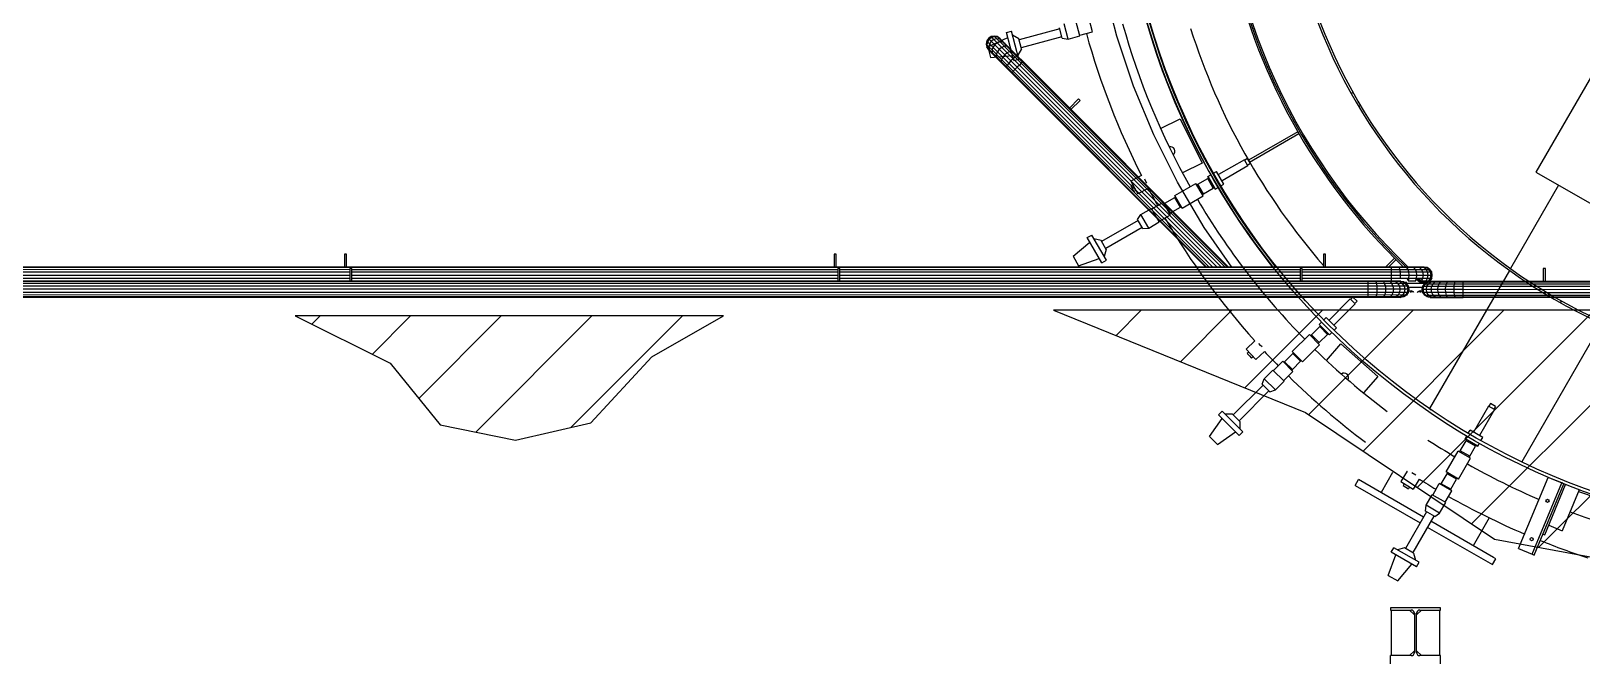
# Model space of a CAD drawing. Header units: metres. Extents: x 0 to 63075, y 0 to 44550.
# Drawn here: x 53271 to 53980, y 39992 to 40278 of the extents above; entities that cross this region are included whole.
import ezdxf

# ---------------------------------------------------------------- set-up
doc = ezdxf.new("R2010")
doc.units = ezdxf.units.M
doc.header["$LTSCALE"] = 75
for name, color, linetype in [('GSB', 7, 'Continuous'), ('ML6', 1, 'Continuous'), ('SL1', 8, 'Continuous')]:
    doc.layers.add(name, color=color, linetype=linetype)
pattern_1 = [(44.99813, (326091.56, -18363.04), (-137.8813, 137.89033), [])]

# ---------------------------------------------------------------- blocks, each defined once
blk = doc.blocks.new('A$C6bae614f')
at = {"layer": 'SL1'}
h = blk.add_hatch(dxfattribs=at)
h.set_pattern_fill('_USER', color=256, scale=195, angle=44.9981, style=0, pattern_type=0)
h.set_pattern_definition(pattern_1)
h.paths.add_polyline_path([(371014.1, 42168.9), (369710.8, 42168.9), (370000.1, 42024.6), (370152.6, 41837.5), (370382, 41790.5), (370610.4, 41843.7), (370796.7, 42044)])
h = blk.add_hatch(dxfattribs=at)
h.set_pattern_fill('_USER', color=256, scale=195, angle=44.9981, style=0, pattern_type=0)
h.set_pattern_definition(pattern_1)
h.paths.add_polyline_path([(376406.8, 42185.9), (372018.9, 42186), (372785.1, 41875.4), (373361, 41489.1), (374114.6, 41350), (374938.5, 41379.9), (375662.7, 41677.5), (376074.4, 42029.7)])
for p, q in [((375235.9, 45636.2), (373486.8, 42606.9)), ((372211.5, 43020.4), (372171.8, 43176)), ((372038.1, 43042.3), (371914.2, 43009.4)), ((372045.5, 43014.5), (372037.1, 43046)), ((372063.5, 43011.5), (372051.2, 43057.6)), ((372099.3, 43021.1), (372087, 43067.2)), ((372137.6, 43033.3), (372126.2, 43075.8)), ((371815.4, 43005.7), (371813.5, 42996.4)), ((371813.5, 42996.4), (371815.4, 42987)), ((371815.6, 42994.3), (371813.5, 42996.4)), ((371820.6, 43013.6), (371815.4, 43005.7)), ((371817.5, 43003.5), (371815.4, 43005.7)), ((371817.5, 43003.5), (371815.6, 42994.3)), ((371815.6, 42994.3), (371817.3, 42985.1)), ((371821.7, 42988.2), (371815.6, 42994.3)), ((371822.8, 43011.4), (371817.5, 43003.5)), ((371823.9, 42997.1), (371817.5, 43003.5)), ((371818.8, 42988), (371879.5, 43016.3)), ((371828.6, 43018.9), (371820.6, 43013.6)), ((371822.8, 43011.4), (371820.6, 43013.6)), ((371823.9, 42997.1), (371821.7, 42988.2)), ((371830.7, 43016.7), (371822.8, 43011.4)), ((371870.4, 42963.8), (371822.8, 43011.4)), ((371829.4, 43004.9), (371823.9, 42997.1)), ((371834.3, 42986.8), (371823.9, 42997.1)), ((371837.9, 43020.8), (371828.6, 43018.9)), ((371830.7, 43016.7), (371828.6, 43018.9)), ((371837.1, 43010.3), (371829.4, 43004.9)), ((371840, 43018.7), (371830.7, 43016.7)), ((371830.7, 43016.7), (371837.1, 43010.3)), ((371839.8, 42994.4), (371834.3, 42986.8)), ((371846.1, 43012.6), (371837.1, 43010.3)), ((371837.1, 43010.3), (371847.5, 43000)), ((371847.2, 43018.9), (371837.9, 43020.8)), ((371840, 43018.7), (371837.9, 43020.8)), ((371847.5, 43000), (371839.8, 42994.4)), ((371849.2, 43017), (371840, 43018.7)), ((371846.1, 43012.6), (371840, 43018.7)), ((371854.9, 43011.3), (371846.1, 43012.6)), ((371856, 43002.7), (371846.1, 43012.6)), ((371855.1, 43013.6), (371847.2, 43018.9)), ((371849.2, 43017), (371847.2, 43018.9)), ((371856, 43002.7), (371847.5, 43000)), ((371847.5, 43000), (371861.2, 42986.3)), ((371856.9, 43011.9), (371849.2, 43017)), ((371864.1, 43002), (371849.2, 43017)), ((371862.2, 43006.6), (371854.9, 43011.3)), ((371856.9, 43011.9), (371855.1, 43013.6)), ((371884.8, 42973.8), (371856, 43002.7)), ((371864.1, 43002), (371856, 43002.7)), ((371862.2, 43006.6), (371856.9, 43011.9)), ((371910.1, 42958.6), (371862.2, 43006.6)), ((371907.3, 42958.8), (371864.1, 43002)), ((371870.6, 42998.2), (371864.1, 43002)), ((371875.3, 43031.8), (371890.6, 43035.9)), ((371898.3, 42945.9), (371875.3, 43031.8)), ((371913.6, 42950), (371890.6, 43035.9)), ((371913.5, 43012.1), (371893.9, 43023.4)), ((371921.5, 42982.1), (371913.5, 43012.1)), ((372044.5, 43018.2), (371920.8, 42984.8)), ((372045.5, 43014.5), (372063.5, 43011.5)), ((372063.5, 43011.5), (372099.3, 43021.1)), ((372098.9, 43022.9), (372137.6, 43033.3)), ((372262.2, 42868), (372211.5, 43020.4)), ((371815.4, 42987), (371820.6, 42979.1)), ((371817.3, 42985.1), (371815.4, 42987)), ((371817.3, 42985.1), (371822.4, 42977.3)), ((371832.2, 42970.2), (371817.3, 42985.1)), ((371818.8, 42988), (371827.5, 42955.6)), ((371822.4, 42977.3), (371820.6, 42979.1)), ((371821.7, 42988.2), (371823, 42979.4)), ((371831.6, 42978.3), (371821.7, 42988.2)), ((371827.6, 42972.1), (371822.4, 42977.3)), ((371823, 42979.4), (371827.6, 42972.1)), ((371827.5, 42955.6), (371894.2, 42961.4)), ((371836.1, 42963.7), (371827.6, 42972.1)), ((371834.3, 42986.8), (371831.6, 42978.3)), ((371860.4, 42949.4), (371831.6, 42978.3)), ((371831.6, 42978.3), (371832.2, 42970.2)), ((371859.1, 42943.3), (371832.2, 42970.2)), ((371832.2, 42970.2), (371836.1, 42963.7)), ((371864.4, 42956.7), (371834.3, 42986.8)), ((371847.3, 42952.5), (371836.1, 42963.7)), ((371844.7, 42965.2), (371844.5, 42957.9)), ((371844.5, 42957.9), (371847.3, 42952.5)), ((371848, 42973.1), (371844.7, 42965.2)), ((371860.7, 42939.1), (371847.3, 42952.5)), ((371853.8, 42980.5), (371848, 42973.1)), ((371861.2, 42986.3), (371853.8, 42980.5)), ((371860.4, 42949.4), (371859.1, 42943.3)), ((371864.4, 42956.7), (371860.4, 42949.4)), ((371878, 42931.9), (371860.4, 42949.4)), ((371869.1, 42989.6), (371861.2, 42986.3)), ((371861.2, 42986.3), (371895.9, 42951.5)), ((371870.4, 42963.8), (371864.4, 42956.7)), ((371882.7, 42938.3), (371864.4, 42956.7)), ((371876.3, 42989.8), (371869.1, 42989.6)), ((371877.6, 42969.9), (371870.4, 42963.8)), ((371889, 42945.2), (371870.4, 42963.8)), ((371881.8, 42987), (371876.3, 42989.8)), ((371884.8, 42973.8), (371877.6, 42969.9)), ((371891, 42975.1), (371884.8, 42973.8)), ((371902.4, 42956.3), (371884.8, 42973.8)), ((371895.9, 42951.5), (371889, 42945.2)), ((371895.2, 42973.6), (371891, 42975.1)), ((371902.4, 42956.3), (371895.9, 42951.5)), ((371895.9, 42951.5), (371915.2, 42932.3)), ((371898.3, 42945.9), (371913.6, 42950)), ((371907.3, 42958.8), (371902.4, 42956.3)), ((371902.4, 42956.3), (371920.8, 42937.9)), ((371910.1, 42958.6), (371907.3, 42958.8)), ((371907.3, 42958.8), (371924.5, 42941.6)), ((371925.9, 42942.9), (371910.1, 42958.6)), ((371921.5, 42982.1), (371910.2, 42962.5)), ((371859.1, 42943.3), (371860.7, 42939.1)), ((371875.5, 42926.9), (371859.1, 42943.3)), ((371875.6, 42924.1), (371860.7, 42939.1)), ((371878, 42931.9), (371875.5, 42926.9)), ((371875.5, 42926.9), (371875.6, 42924.1)), ((371875.5, 42926.9), (371892.7, 42909.7)), ((371875.6, 42924.1), (371891.3, 42908.4)), ((371882.7, 42938.3), (371878, 42931.9)), ((371878, 42931.9), (371896.4, 42913.5)), ((371889, 42945.2), (371882.7, 42938.3)), ((371882.7, 42938.3), (371902, 42919.1)), ((371889, 42945.2), (371908.6, 42925.7)), ((371892.7, 42909.7), (371891.3, 42908.4)), ((372482, 42317.7), (371891.3, 42908.4)), ((371896.4, 42913.5), (371892.7, 42909.7)), ((372484.6, 42317.7), (371892.7, 42909.7)), ((371908.6, 42925.7), (371896.4, 42913.5)), ((372492.1, 42317.7), (371896.4, 42913.5)), ((372503.3, 42317.7), (371902, 42919.1)), ((371915.2, 42932.3), (371908.6, 42925.7)), ((372516.5, 42317.7), (371908.6, 42925.7)), ((371920.8, 42937.9), (371915.2, 42932.3)), ((372529.7, 42317.7), (371915.2, 42932.3)), ((371924.5, 42941.6), (371920.8, 42937.9)), ((372540.9, 42317.7), (371920.8, 42937.9)), ((371925.9, 42942.9), (371924.5, 42941.6)), ((372548.4, 42317.7), (371924.5, 42941.6)), ((371925.9, 42942.9), (372551, 42317.7)), ((372323.7, 42719.6), (372262.2, 42868)), ((372094.9, 42829.1), (372067.3, 42801.5)), ((372071.8, 42797), (372099.4, 42824.6)), ((372099.4, 42824.6), (372094.9, 42829.1)), ((372930.3, 42848.8), (372924.8, 42845.7)), ((372947.3, 42806.7), (372952.8, 42809.9)), ((372344.7, 42739), (372404.4, 42768.4)), ((372404.4, 42768.4), (372470.7, 42633.9)), ((372395.6, 42576), (372323.7, 42719.6)), ((372762.3, 42729.5), (372612, 42642.8)), ((372615.2, 42637.3), (372765.4, 42724)), ((372470.7, 42633.9), (372411, 42604.5)), ((372599.9, 42644.4), (372520.8, 42598.8)), ((372610.5, 42626), (372531.5, 42580.3)), ((372610.5, 42626), (372599.9, 42644.4)), ((372609.5, 42647.8), (372600.8, 42642.8)), ((372618.2, 42632.7), (372609.5, 42647.8)), ((372618.2, 42632.7), (372609.6, 42627.6)), ((372260.1, 42568.1), (372254, 42564.8)), ((372286.5, 42596.1), (372254.3, 42579)), ((372254.3, 42579), (372275, 42540.2)), ((372300, 42578.4), (372296.3, 42585.3)), ((372303.1, 42572.5), (372300, 42578.4)), ((372387.9, 42535.2), (372451.7, 42572)), ((372477.5, 42437.9), (372395.6, 42576)), ((372473.7, 42533.9), (372451.7, 42572)), ((372454.5, 42567.2), (372458, 42569.5)), ((372458, 42569.5), (372488.3, 42587)), ((372474.7, 42540.6), (372458, 42569.5)), ((372491.5, 42588.6), (372488.3, 42587)), ((372505, 42558.1), (372488.3, 42587)), ((372488.6, 42593.6), (372497.4, 42598.6)), ((372488.6, 42593.6), (372497.4, 42598.6)), ((372488.6, 42593.6), (372510.8, 42555)), ((372491.5, 42588.6), (372488.6, 42593.6)), ((372505.6, 42603.4), (372515, 42608.8)), ((372505.6, 42603.4), (372515, 42608.8)), ((372537.3, 42570.3), (372515, 42608.8)), ((372527.8, 42564.8), (372537.3, 42570.3)), ((372527.8, 42564.8), (372537.3, 42570.3)), ((373486.8, 42606.9), (373905.1, 42365.4)), ((372254, 42564.8), (372263.1, 42547.8)), ((372269.2, 42551.1), (372263.1, 42547.8)), ((372306.8, 42557.1), (372275, 42540.2)), ((372357.7, 42511.6), (372388, 42529.1)), ((372409.9, 42497.1), (372387.9, 42535.2)), ((372390.7, 42530.4), (372388, 42529.1)), ((372404.7, 42500.2), (372388, 42529.1)), ((372409.9, 42497.1), (372473.7, 42533.9)), ((372471, 42538.7), (372474.7, 42540.6)), ((372474.7, 42540.6), (372505, 42558.1)), ((372508, 42560), (372505, 42558.1)), ((372508, 42560), (372510.8, 42555)), ((372510.8, 42555), (372519.6, 42560.1)), ((372510.8, 42555), (372519.6, 42560.1)), ((373555.7, 42567.1), (373409.1, 42313.2)), ((372274, 42462.8), (372284.6, 42477.7)), ((372284.6, 42477.7), (372316.7, 42496.2)), ((372308.5, 42436.3), (372284.6, 42477.7)), ((372340.6, 42454.9), (372316.7, 42496.2)), ((372317.7, 42494.6), (372352.4, 42514.7)), ((372339.7, 42456.5), (372374.4, 42476.6)), ((372374.4, 42476.6), (372352.4, 42514.7)), ((372355.2, 42509.9), (372357.7, 42511.6)), ((372374.4, 42482.7), (372357.7, 42511.6)), ((372371.7, 42481.3), (372374.4, 42482.7)), ((372374.4, 42482.7), (372404.7, 42500.2)), ((372407.2, 42501.8), (372404.7, 42500.2)), ((372275.9, 42459.5), (372164.8, 42395.6)), ((372288.4, 42437.9), (372177.5, 42373.6)), ((372290.3, 42434.6), (372274, 42462.8)), ((372290.3, 42434.6), (372308.5, 42436.3)), ((372308.5, 42436.3), (372340.6, 42454.9)), ((372560.9, 42317.7), (372477.5, 42437.9)), ((372078.1, 42350.3), (372129.4, 42393.3)), ((372121.4, 42407.2), (372135.1, 42415.1)), ((372165.9, 42330.2), (372121.4, 42407.2)), ((372179.6, 42338.2), (372135.1, 42415.1)), ((372163.4, 42398.1), (372141.6, 42403.9)), ((372178.9, 42371.2), (372163.4, 42398.1)), ((369861.5, 42356.9), (369861.5, 42317.8)), ((369867.8, 42356.9), (369861.5, 42356.9)), ((369867.8, 42317.8), (369867.8, 42356.9)), ((371351, 42356.8), (371351, 42317.7)), ((371357.3, 42356.8), (371351, 42356.8)), ((371357.3, 42317.7), (371357.3, 42356.8)), ((372078.1, 42350.3), (372094.9, 42321.2)), ((372094.9, 42321.2), (372157.8, 42344.1)), ((372165.9, 42330.2), (372179.6, 42338.2)), ((372178.9, 42371.2), (372173.1, 42349.4)), ((372840.5, 42356.8), (372840.5, 42317.7)), ((372846.8, 42356.8), (372840.5, 42356.8)), ((372846.8, 42317.7), (372846.8, 42356.8)), ((373056.4, 42344.8), (373029.2, 42317.7)), ((373038.2, 42317.7), (373060.9, 42340.4)), ((373156.2, 42315.8), (366579.5, 42316)), ((373146.8, 42317.7), (366588.8, 42317.9)), ((368399.7, 42310.7), (369877.7, 42310.6)), ((368399.7, 42302.8), (369877.7, 42302.7)), ((368399.7, 42293.4), (369877.7, 42293.4)), ((369877.7, 42313.4), (369877.7, 42274.3)), ((369884.1, 42313.4), (369877.7, 42313.4)), ((369884.1, 42274.3), (369884.1, 42313.4)), ((369884.1, 42310.6), (371362.1, 42310.6)), ((369884.1, 42302.7), (371362.1, 42302.7)), ((369884.1, 42293.4), (371362.1, 42293.3)), ((371362.1, 42313.3), (371362.1, 42274.2)), ((371368.4, 42313.3), (371362.1, 42313.3)), ((371368.4, 42274.2), (371368.4, 42313.3)), ((371368.4, 42310.6), (372769, 42310.5)), ((371368.4, 42302.7), (372769, 42302.6)), ((371368.4, 42293.3), (372769, 42293.3)), ((372769, 42313.3), (372769, 42274.2)), ((372775.3, 42313.3), (372769, 42313.3)), ((372775.3, 42274.2), (372775.3, 42313.3)), ((372775.3, 42310.5), (373164.1, 42310.5)), ((372775.3, 42302.6), (373169.4, 42302.6)), ((372775.3, 42293.3), (373171.2, 42293.3)), ((373046.8, 42315.8), (373046.8, 42317.7)), ((373046.8, 42310.5), (373046.8, 42315.8)), ((373046.8, 42302.6), (373046.8, 42310.5)), ((373046.8, 42293.3), (373046.8, 42302.6)), ((373046.8, 42283.9), (373046.8, 42293.3)), ((373071.2, 42315.8), (373069.1, 42317.7)), ((373072.9, 42310.5), (373071.2, 42315.8)), ((373074.1, 42302.6), (373072.9, 42310.5)), ((373074.5, 42293.3), (373074.1, 42302.6)), ((373074.1, 42283.9), (373074.5, 42293.3)), ((373094.3, 42315.8), (373090.2, 42317.7)), ((373097.7, 42310.5), (373094.3, 42315.8)), ((373100, 42302.6), (373097.7, 42310.5)), ((373100.8, 42293.3), (373100, 42302.6)), ((373100, 42283.9), (373100.8, 42293.3)), ((373115, 42315.8), (373109.2, 42317.7)), ((373119.9, 42310.5), (373115, 42315.8)), ((373123.2, 42302.6), (373119.9, 42310.5)), ((373124.4, 42293.3), (373123.2, 42302.6)), ((373123.2, 42283.9), (373124.4, 42293.3)), ((373132.3, 42315.8), (373125, 42317.7)), ((373138.5, 42310.5), (373132.3, 42315.8)), ((373145.3, 42315.8), (373136.9, 42317.7)), ((373142.6, 42302.6), (373138.5, 42310.5)), ((373144.1, 42293.3), (373142.6, 42302.6)), ((373142.6, 42283.9), (373144.1, 42293.3)), ((373153.4, 42315.8), (373144.3, 42317.7)), ((373152.5, 42310.5), (373145.3, 42315.8)), ((373156.2, 42315.8), (373146.8, 42317.7)), ((373157.2, 42302.6), (373152.5, 42310.5)), ((373161.1, 42310.5), (373153.4, 42315.8)), ((373164.1, 42310.5), (373156.2, 42315.8)), ((373158.9, 42293.3), (373157.2, 42302.6)), ((373157.2, 42283.9), (373158.9, 42293.3)), ((373166.3, 42302.6), (373161.1, 42310.5)), ((373405.9, 42307.6), (373162.9, 41886.8)), ((373169.4, 42302.6), (373164.1, 42310.5)), ((373168.1, 42293.3), (373166.3, 42302.6)), ((373166.3, 42283.9), (373168.1, 42293.3)), ((373171.2, 42293.3), (373169.4, 42302.6)), ((373169.4, 42283.9), (373171.2, 42293.3)), ((373515.3, 42313.3), (373509, 42313.3)), ((373509, 42313.3), (373509, 42274.2)), ((373515.3, 42274.2), (373515.3, 42313.3)), ((373075.3, 42274.2), (366628.1, 42274.4)), ((373084.7, 42272.3), (366628.1, 42272.5)), ((373092.6, 42267), (366628.1, 42267.2)), ((373097.9, 42259.1), (366628.1, 42259.3)), ((373099.7, 42249.8), (366628.1, 42250)), ((373097.9, 42240.4), (366628.1, 42240.7)), ((368399.7, 42284.1), (369877.7, 42284)), ((368399.7, 42276.2), (369877.7, 42276.1)), ((369884.1, 42284), (371362.1, 42284)), ((369884.1, 42276.1), (371362.1, 42276.1)), ((371368.4, 42284), (372769, 42284)), ((371368.4, 42276.1), (372769, 42276)), ((372775.3, 42284), (373169.4, 42283.9)), ((372775.3, 42276), (373046.8, 42276)), ((372975.3, 42274.2), (372975.3, 42272.3)), ((372975.3, 42272.3), (372975.3, 42267)), ((372975.3, 42267), (372975.3, 42259.1)), ((372975.3, 42259.1), (372975.3, 42249.8)), ((372975.3, 42249.8), (372975.3, 42240.4)), ((372975.3, 42240.4), (372975.3, 42232.5)), ((372997.6, 42274.2), (372999.7, 42272.3)), ((372999.7, 42272.3), (373001.4, 42267)), ((373001.4, 42267), (373002.6, 42259.1)), ((373002.6, 42240.4), (373001.4, 42232.5)), ((373002.6, 42259.1), (373003, 42249.8)), ((373003, 42249.8), (373002.6, 42240.4)), ((373018.7, 42274.2), (373022.8, 42272.3)), ((373022.8, 42272.3), (373026.2, 42267)), ((373026.2, 42267), (373028.5, 42259.1)), ((373028.5, 42240.4), (373026.2, 42232.5)), ((373028.5, 42259.1), (373029.3, 42249.8)), ((373029.3, 42249.8), (373028.5, 42240.4)), ((373037.7, 42274.2), (373043.5, 42272.3)), ((373043.5, 42272.3), (373048.4, 42267)), ((373046.8, 42276), (373046.8, 42283.9)), ((373046.8, 42274.2), (373046.8, 42276)), ((373048.4, 42267), (373051.7, 42259.1)), ((373051.7, 42240.4), (373048.4, 42232.5)), ((373051.7, 42259.1), (373052.9, 42249.8)), ((373052.9, 42249.8), (373051.7, 42240.4)), ((373053.5, 42274.2), (373060.8, 42272.3)), ((373060.8, 42272.3), (373067, 42267)), ((373065.4, 42274.2), (373073.8, 42272.3)), ((373067, 42267), (373071.1, 42259.1)), ((373071.1, 42240.4), (373067, 42232.5)), ((373071.1, 42259.1), (373072.6, 42249.8)), ((373072.6, 42249.8), (373071.1, 42240.4)), ((373072.8, 42274.2), (373081.9, 42272.3)), ((373073.8, 42272.3), (373081, 42267)), ((373075.3, 42274.2), (373084.7, 42272.3)), ((373081, 42267), (373085.7, 42259.1)), ((373085.7, 42240.4), (373081, 42232.5)), ((373081.9, 42272.3), (373089.6, 42267)), ((373084.7, 42272.3), (373092.6, 42267)), ((373085.7, 42259.1), (373087.4, 42249.8)), ((373087.4, 42249.8), (373085.7, 42240.4)), ((373094.3, 42270.7), (373087, 42270.7)), ((373089.6, 42267), (373094.8, 42259.1)), ((373094.8, 42240.4), (373089.6, 42232.5)), ((373089.8, 42268.9), (373090.2, 42268.9)), ((373090.2, 42268.9), (373094.3, 42270.7)), ((373090.7, 42268.3), (373149.9, 42268.3)), ((373092.6, 42267), (373097.9, 42259.1)), ((373097.9, 42240.4), (373092.6, 42232.5)), ((373094.8, 42259.1), (373096.6, 42249.8)), ((373096.6, 42249.8), (373094.8, 42240.4)), ((373098, 42277), (373095.1, 42283.9)), ((373100, 42283.9), (373097.7, 42276)), ((373097.7, 42276), (373121.4, 42276)), ((373097.9, 42259.1), (373099.7, 42249.8)), ((373099.7, 42249.8), (373097.9, 42240.4)), ((373142.1, 42255.8), (373098.5, 42255.8)), ((373098.7, 42244.8), (373106.7, 42244.8)), ((373106.7, 42239.8), (373101.7, 42244.8)), ((373103.2, 42243.3), (373112, 42243.3)), ((373119.9, 42276), (373123.2, 42283.9)), ((373120.5, 42277.4), (373121.4, 42276)), ((373127.5, 42276), (373122.9, 42283.1)), ((373124.3, 42283.9), (373129.6, 42276)), ((373129.6, 42276), (373127.5, 42276)), ((373128.1, 42283.9), (373131.9, 42278.3)), ((373128.7, 42243.3), (373137.4, 42243.3)), ((373137.5, 42270.7), (373129.6, 42276)), ((373131.9, 42278.3), (373138.7, 42273.7)), ((373133.9, 42244.8), (373141.9, 42244.8)), ((373138.9, 42244.8), (373133.9, 42239.8)), ((373146.8, 42268.9), (373137.5, 42270.7)), ((373142.6, 42283.9), (373138.5, 42276)), ((373138.5, 42276), (373164.1, 42276)), ((373138.7, 42273.7), (373146.8, 42272.1)), ((373140.9, 42249.8), (373142.8, 42259.1)), ((373144, 42249.8), (373140.9, 42249.8)), ((373142.8, 42240.4), (373140.9, 42249.8)), ((373142.8, 42259.1), (373148.1, 42267)), ((373145.9, 42259.1), (373142.8, 42259.1)), ((373145.9, 42240.4), (373142.8, 42240.4)), ((373148.1, 42232.5), (373142.8, 42240.4)), ((373144, 42249.8), (373145.9, 42259.1)), ((373145.9, 42240.4), (373144, 42249.8)), ((373144, 42249.8), (373168.1, 42249.8)), ((373145.9, 42259.1), (373151, 42267)), ((373145.9, 42259.1), (373169.5, 42259.1)), ((373169.5, 42240.4), (373145.9, 42240.4)), ((373151, 42232.5), (373145.9, 42240.4)), ((373146.8, 42272.1), (373154.9, 42273.7)), ((373152.5, 42270), (373146.8, 42268.9)), ((373148.1, 42267), (373156, 42272.3)), ((373151, 42267), (373148.1, 42267)), ((373151, 42267), (373158.7, 42272.3)), ((373151, 42267), (373159.7, 42267)), ((373152.5, 42276), (373157.2, 42283.9)), ((373153.2, 42249.8), (373154.9, 42259.1)), ((373154.9, 42240.4), (373153.2, 42249.8)), ((373161.1, 42276), (373153.4, 42270.7)), ((373153.4, 42270.7), (373153.6, 42270.7)), ((373154.9, 42273.7), (373158.3, 42276)), ((373154.9, 42259.1), (373159.7, 42267)), ((373159.7, 42232.5), (373154.9, 42240.4)), ((373156, 42272.3), (373165.3, 42274.2)), ((373158.7, 42272.3), (373156, 42272.3)), ((373158.7, 42272.3), (373167.8, 42274.2)), ((373158.7, 42272.3), (373166.8, 42272.3)), ((373159.6, 42273), (373164.1, 42276)), ((373159.7, 42267), (373166.8, 42272.3)), ((373159.7, 42267), (373173.6, 42267)), ((373161.1, 42276), (373166.3, 42283.9)), ((373169.4, 42283.9), (373164.1, 42276)), ((373167.8, 42274.2), (373165.3, 42274.2)), ((373166.8, 42272.3), (373175.2, 42274.2)), ((373166.8, 42272.3), (373179.8, 42272.3)), ((373167.8, 42274.2), (373187.1, 42274.2)), ((373168.1, 42249.8), (373169.5, 42259.1)), ((373168.1, 42249.8), (373187.8, 42249.8)), ((373169.5, 42240.4), (373168.1, 42249.8)), ((373169.5, 42259.1), (373173.6, 42267)), ((373169.5, 42259.1), (373188.9, 42259.1)), ((373173.6, 42232.5), (373169.5, 42240.4)), ((373188.9, 42240.4), (373169.5, 42240.4)), ((373173.6, 42267), (373179.8, 42272.3)), ((373173.6, 42267), (373192.2, 42267)), ((373179.8, 42272.3), (373187.1, 42274.2)), ((373179.8, 42272.3), (373197.2, 42272.3)), ((373187.1, 42274.2), (373203, 42274.2)), ((373187.8, 42249.8), (373188.9, 42259.1)), ((373188.9, 42240.4), (373187.8, 42249.8)), ((373187.8, 42249.8), (373211.3, 42249.8)), ((373188.9, 42259.1), (373192.2, 42267)), ((373188.9, 42259.1), (373212.2, 42259.1)), ((373192.2, 42232.5), (373188.9, 42240.4)), ((373212.2, 42240.4), (373188.9, 42240.4)), ((373192.2, 42267), (373197.2, 42272.3)), ((373192.2, 42267), (373214.4, 42267)), ((373197.2, 42272.3), (373203, 42274.2)), ((373197.2, 42272.3), (373217.9, 42272.3)), ((373203, 42274.2), (373221.9, 42274.2)), ((373211.3, 42249.8), (373212.2, 42259.1)), ((373212.2, 42240.4), (373211.3, 42249.8)), ((373211.3, 42249.8), (373237.6, 42249.8)), ((373212.2, 42259.1), (373214.4, 42267)), ((373212.2, 42259.1), (373238.1, 42259.1)), ((373238.1, 42240.4), (373212.2, 42240.4)), ((373214.4, 42232.5), (373212.2, 42240.4)), ((373214.4, 42267), (373217.9, 42272.3)), ((373214.4, 42267), (373239.2, 42267)), ((373217.9, 42272.3), (373221.9, 42274.2)), ((373217.9, 42272.3), (373241, 42272.3)), ((373221.9, 42274.2), (373243.1, 42274.2)), ((373237.6, 42249.8), (373238.1, 42259.1)), ((373238.1, 42240.4), (373237.6, 42249.8)), ((373237.6, 42249.8), (373265.3, 42249.8)), ((373238.1, 42259.1), (373239.2, 42267)), ((373238.1, 42259.1), (373265.3, 42259.1)), ((373238.1, 42240.4), (378022.9, 42240.3)), ((373239.2, 42232.5), (373238.1, 42240.4)), ((373239.2, 42267), (373241, 42272.3)), ((373239.2, 42267), (373265.3, 42267)), ((373241, 42272.3), (373243.1, 42274.2)), ((373241, 42272.3), (373265.3, 42272.3)), ((373243.1, 42274.2), (373265.3, 42274.2)), ((373265.3, 42274.2), (378000.3, 42274)), ((373265.3, 42272.3), (373265.3, 42274.2)), ((373265.3, 42267), (373265.3, 42272.3)), ((373265.3, 42272.3), (378009.7, 42272.2)), ((373265.3, 42259.1), (373265.3, 42267)), ((373265.3, 42267), (378017.6, 42266.9)), ((373265.3, 42259.1), (378022.9, 42259)), ((373265.3, 42249.8), (373265.3, 42259.1)), ((373265.3, 42240.4), (373265.3, 42249.8)), ((373265.3, 42249.8), (378024.7, 42249.6)), ((373265.3, 42232.5), (373265.3, 42240.4)), ((373092.6, 42232.5), (366628.1, 42232.7)), ((373084.7, 42227.2), (366628.1, 42227.5)), ((366628.1, 42225.6), (373075.3, 42225.4)), ((372921.6, 42220.6), (372857, 42156)), ((372936.6, 42205.6), (372872.1, 42141)), ((372936.6, 42205.6), (372921.6, 42220.6)), ((372930, 42226.3), (372922.9, 42219.3)), ((372942.4, 42214), (372930, 42226.3)), ((372942.4, 42214), (372935.3, 42206.9)), ((372975.3, 42232.5), (372975.3, 42227.2)), ((372975.3, 42227.2), (372975.3, 42225.4)), ((372999.7, 42227.2), (372997.6, 42225.4)), ((373001.4, 42232.5), (372999.7, 42227.2)), ((373022.8, 42227.2), (373018.7, 42225.4)), ((373026.2, 42232.5), (373022.8, 42227.2)), ((373043.5, 42227.2), (373037.7, 42225.4)), ((373048.4, 42232.5), (373043.5, 42227.2)), ((373060.8, 42227.2), (373053.5, 42225.4)), ((373067, 42232.5), (373060.8, 42227.2)), ((373073.8, 42227.2), (373065.4, 42225.4)), ((373081.9, 42227.2), (373072.8, 42225.4)), ((373081, 42232.5), (373073.8, 42227.2)), ((373084.7, 42227.2), (373075.3, 42225.4)), ((373089.6, 42232.5), (373081.9, 42227.2)), ((373092.6, 42232.5), (373084.7, 42227.2)), ((373151, 42232.5), (373148.1, 42232.5)), ((373156, 42227.2), (373148.1, 42232.5)), ((373158.7, 42227.2), (373151, 42232.5)), ((373151, 42232.5), (373173.6, 42232.5)), ((373158.7, 42227.2), (373156, 42227.2)), ((373165.3, 42225.4), (373156, 42227.2)), ((373167.8, 42225.4), (373158.7, 42227.2)), ((373158.7, 42227.2), (373179.8, 42227.2)), ((373166.8, 42227.2), (373159.7, 42232.5)), ((373165.3, 42225.4), (373167.8, 42225.4)), ((373175.2, 42225.4), (373166.8, 42227.2)), ((373167.8, 42225.4), (373187.1, 42225.4)), ((373173.6, 42232.5), (373192.2, 42232.5)), ((373179.8, 42227.2), (373173.6, 42232.5)), ((373179.8, 42227.2), (373197.1, 42227.2)), ((373187.1, 42225.4), (373179.8, 42227.2)), ((373187.1, 42225.4), (373203, 42225.4)), ((373197.1, 42227.2), (373192.2, 42232.5)), ((373192.2, 42232.5), (373214.4, 42232.5)), ((373203, 42225.4), (373197.1, 42227.2)), ((373197.1, 42227.2), (373217.9, 42227.2)), ((373203, 42225.4), (373221.9, 42225.4)), ((373217.9, 42227.2), (373214.4, 42232.5)), ((373214.4, 42232.5), (373239.2, 42232.5)), ((373217.9, 42227.2), (373241, 42227.2)), ((373221.9, 42225.4), (373217.9, 42227.2)), ((373221.9, 42225.4), (373243.1, 42225.4)), ((373239.2, 42232.5), (373265.3, 42232.5)), ((373241, 42227.2), (373239.2, 42232.5)), ((373241, 42227.2), (373265.3, 42227.2)), ((373243.1, 42225.4), (373241, 42227.2)), ((373243.1, 42225.4), (373265.3, 42225.4)), ((373265.3, 42227.2), (373265.3, 42232.5)), ((373265.3, 42232.5), (378017.6, 42232.4)), ((373265.3, 42225.4), (373265.3, 42227.2)), ((373265.3, 42227.2), (378009.7, 42227.1)), ((378000.3, 42225.2), (373265.3, 42225.4)), ((373525.9, 42236.7), (373522.7, 42231.2)), ((373561.7, 42208.7), (373564.9, 42214.2)), ((372827.2, 42142.7), (372834.4, 42149.8)), ((372827.2, 42142.7), (372834.4, 42149.8)), ((372841.1, 42156.5), (372848.8, 42164.2)), ((372841.1, 42156.5), (372848.8, 42164.2)), ((372880.3, 42132.8), (372848.8, 42164.2)), ((373686.3, 42145.7), (373443.3, 41724.9)), ((372745.1, 42060.2), (372797.2, 42112.3)), ((372828.3, 42081.2), (372797.2, 42112.3)), ((372801.1, 42108.4), (372803.9, 42111.5)), ((372803.9, 42111.5), (372828.7, 42136.3)), ((372827.5, 42087.9), (372803.9, 42111.5)), ((372827.2, 42142.7), (372858.7, 42111.2)), ((372831.3, 42138.6), (372827.2, 42142.7)), ((372827.5, 42087.9), (372852.3, 42112.7)), ((372831.3, 42138.6), (372828.7, 42136.3)), ((372852.3, 42112.7), (372828.7, 42136.3)), ((372854.6, 42115.3), (372852.3, 42112.7)), ((372854.6, 42115.3), (372858.7, 42111.2)), ((372858.7, 42111.2), (372865.9, 42118.4)), ((372858.7, 42111.2), (372865.9, 42118.4)), ((372872.6, 42125.1), (372880.3, 42132.8)), ((372872.6, 42125.1), (372880.3, 42132.8)), ((372631.3, 42092.8), (372604.7, 42068)), ((372604.7, 42068), (372634.8, 42035.8)), ((372613.1, 42059), (372608, 42054.2)), ((372608, 42054.2), (372614.6, 42047.1)), ((372661, 42060.4), (372634.8, 42035.8)), ((372649, 42079.2), (372643.6, 42084.9)), ((372653.6, 42074.3), (372649, 42079.2)), ((372722, 42029.6), (372746.8, 42054.4)), ((372760.7, 42044.7), (372745.1, 42060.2)), ((372749, 42056.3), (372746.8, 42054.4)), ((372770.4, 42030.7), (372746.8, 42054.4)), ((372776.2, 42029.1), (372828.3, 42081.2)), ((372824.4, 42085.1), (372827.5, 42087.9)), ((372849.1, 42033.5), (372893, 42083.5)), ((372893, 42083.5), (373005.8, 41984.6)), ((372614.6, 42047.1), (372621.2, 42040.1)), ((372626.3, 42044.8), (372621.2, 42040.1)), ((372660.2, 41977.9), (372686.4, 42004.2)), ((372720.2, 41970.4), (372686.4, 42004.2)), ((372687.7, 42002.8), (372716.1, 42031.2)), ((372747.2, 42000.1), (372716.1, 42031.2)), ((372720, 42027.3), (372722, 42029.6)), ((372745.6, 42006), (372722, 42029.6)), ((372743.3, 42004), (372745.6, 42006)), ((372745.6, 42006), (372770.4, 42030.7)), ((372776.2, 42029.1), (372760.7, 42044.7)), ((372772.3, 42033), (372770.4, 42030.7)), ((372656.5, 41958.1), (372565.7, 41867.7)), ((372653.8, 41960.8), (372660.2, 41977.9)), ((372676.9, 41937.8), (372653.8, 41960.8)), ((372694, 41944.2), (372660.2, 41977.9)), ((372694, 41944.2), (372720.2, 41970.4)), ((372718.9, 41971.7), (372747.2, 42000.1)), ((373005.8, 41984.6), (372961.9, 41934.6)), ((372674.1, 41940.5), (372583.7, 41849.7)), ((372676.9, 41937.8), (372694, 41944.2)), ((372520.8, 41867.7), (372532, 41878.8)), ((372583.7, 41804.8), (372520.8, 41867.7)), ((372594.9, 41816), (372532, 41878.8)), ((372563.7, 41869.7), (372541.2, 41869.7)), ((372585.7, 41847.7), (372563.7, 41869.7)), ((373162.9, 41886.8), (373162.9, 41886.8)), ((373342, 41894.5), (373296.3, 41815.4)), ((373360.4, 41883.8), (373314.8, 41804.7)), ((373360.4, 41883.8), (373342, 41894.5)), ((373348.7, 41902.2), (373343.6, 41893.5)), ((373363.8, 41893.5), (373348.7, 41902.2)), ((373363.8, 41893.5), (373358.8, 41884.8)), ((372493.7, 41801.5), (372532.1, 41856.3)), ((372517.5, 41777.7), (372572.3, 41816.1)), ((372583.7, 41804.8), (372594.9, 41816)), ((372585.7, 41847.7), (372585.7, 41825.1)), ((373280.8, 41811.8), (373286.3, 41821.2)), ((373280.8, 41811.8), (373286.3, 41821.2)), ((373324.8, 41798.9), (373286.3, 41821.2)), ((372493.7, 41801.5), (372517.5, 41777.7)), ((373256.6, 41758.7), (373274.1, 41789)), ((373271, 41794.8), (373276.1, 41803.5)), ((373271, 41794.8), (373276.1, 41803.5)), ((373309.6, 41772.5), (373271, 41794.8)), ((373276, 41791.9), (373271, 41794.8)), ((373276, 41791.9), (373274.1, 41789)), ((373303, 41772.3), (373274.1, 41789)), ((373285.5, 41742), (373303, 41772.3)), ((373304.6, 41775.4), (373303, 41772.3)), ((373304.6, 41775.4), (373309.6, 41772.5)), ((373309.6, 41772.5), (373314.6, 41781.3)), ((373309.6, 41772.5), (373314.6, 41781.3)), ((373319.4, 41789.5), (373324.8, 41798.9)), ((373319.4, 41789.5), (373324.8, 41798.9)), ((373213.1, 41693.9), (373249.9, 41757.7)), ((373288, 41735.7), (373249.9, 41757.7)), ((373251.2, 41671.9), (373288, 41735.7)), ((373254.7, 41754.9), (373256.6, 41758.7)), ((373285.5, 41742), (373256.6, 41758.7)), ((373283.2, 41738.4), (373285.5, 41742)), ((373443.3, 41724.9), (373443.3, 41724.9)), ((373050.7, 41692.5), (373015.4, 41631.3)), ((373094.7, 41695.9), (373075.4, 41665)), ((373121, 41683.8), (373108.6, 41691.5)), ((373131.8, 41672.3), (373112.8, 41641.8)), ((373198.7, 41658.3), (373216.2, 41688.6)), ((373251.2, 41671.9), (373213.1, 41693.9)), ((373217.8, 41691.1), (373216.2, 41688.6)), ((373245.1, 41671.9), (373216.2, 41688.6)), ((373227.6, 41641.6), (373245.1, 41671.9)), ((373246.4, 41674.6), (373245.1, 41671.9)), ((373434.1, 41460.5), (373524.1, 41677.6)), ((373565.1, 41660.6), (373524.1, 41677.6)), ((372936.3, 41653.2), (372946.6, 41671)), ((372936.3, 41653.2), (373134.5, 41538.8)), ((373144.8, 41556.6), (372946.6, 41671)), ((373075.4, 41665), (373112.8, 41641.8)), ((373085.9, 41658.5), (373082.2, 41652.6)), ((373082.2, 41652.6), (373098.6, 41642.4)), ((373102.3, 41648.3), (373098.6, 41642.4)), ((373152.3, 41592.4), (373170.9, 41624.6)), ((373212.2, 41600.7), (373170.9, 41624.6)), ((373172.5, 41623.6), (373192.6, 41658.4)), ((373230.7, 41636.4), (373192.6, 41658.4)), ((373197.3, 41655.6), (373198.7, 41658.3)), ((373227.6, 41641.6), (373198.7, 41658.3)), ((373210.6, 41601.6), (373230.7, 41636.4)), ((373225.9, 41639.1), (373227.6, 41641.6)), ((373475.2, 41443.5), (373565.1, 41660.6)), ((373481.1, 41441.1), (373571.1, 41658.3)), ((373513.4, 41502.6), (373577, 41656)), ((373571, 41658.2), (373565.1, 41660.6)), ((373618.4, 41640), (373566.5, 41514.6)), ((373616.2, 41634.5), (373748.6, 41589.5)), ((373150.6, 41574.3), (373152.3, 41592.4)), ((373193.7, 41568.6), (373152.3, 41592.4)), ((373193.7, 41568.6), (373212.2, 41600.7)), ((373153.9, 41572.3), (373089.6, 41461.5)), ((373175.5, 41559.9), (373111.6, 41448.8)), ((373178.8, 41557.9), (373150.6, 41574.3)), ((373357.4, 41433.8), (373166.4, 41544.1)), ((373178.8, 41557.9), (373193.7, 41568.6)), ((373344.7, 41554.2), (373295.8, 41469.4)), ((373525.4, 41531.6), (373566.5, 41514.6)), ((373156.1, 41526.3), (373347.1, 41416)), ((373507.5, 41505), (373513.4, 41502.6)), ((373037.2, 41378.9), (373060.1, 41441.8)), ((373046.2, 41449.8), (373054.1, 41463.5)), ((373123.2, 41405.4), (373046.2, 41449.8)), ((373131.1, 41419.1), (373054.1, 41463.5)), ((373087.1, 41462.9), (373065.4, 41457.1)), ((373114.1, 41447.3), (373087.1, 41462.9)), ((373114.1, 41447.3), (373119.9, 41425.6)), ((373434.1, 41460.5), (373475.2, 41443.5)), ((373475.2, 41443.5), (373481.1, 41441.1)), ((373066.3, 41362.1), (373109.3, 41413.4)), ((373123.2, 41405.4), (373131.1, 41419.1)), ((373347.1, 41416), (373354.3, 41411.9)), ((373354.3, 41411.9), (373364.6, 41429.7)), ((373364.6, 41429.7), (373357.4, 41433.8)), ((373037.2, 41378.9), (373066.3, 41362.1)), ((373196.3, 41280.3), (373044.3, 41280.3)), ((373044.3, 41280.3), (373044.3, 41273.7)), ((373044.3, 41273.7), (373107.4, 41273.7)), ((373047.4, 41134.9), (373047.4, 41273.7)), ((373117.4, 41258.7), (373102.4, 41273.7)), ((373117.4, 41263.7), (373117.4, 41144.9)), ((373138.2, 41273.7), (373123.2, 41258.7)), ((373123.2, 41144.9), (373123.2, 41263.7)), ((373133.2, 41273.7), (373196.3, 41273.7)), ((373193.2, 41273.7), (373193.2, 41134.9)), ((373196.3, 41273.7), (373196.3, 41280.3)), ((373044.3, 40824.5), (373044.3, 41134.9)), ((373107.4, 41134.9), (373044.3, 41134.9)), ((373102.4, 41134.9), (373117.4, 41149.9)), ((373138.2, 41134.9), (373123.2, 41149.9)), ((373196.3, 41134.9), (373133.2, 41134.9)), ((373196.3, 40824.5), (373196.3, 41134.9))]:
    blk.add_line(p, q, dxfattribs=at)
for points in [[(371014.1, 42168.9), (369710.8, 42168.9), (370000.1, 42024.6), (370152.6, 41837.5), (370382, 41790.5), (370610.4, 41843.7), (370796.7, 42044)], [(376406.8, 42185.9), (372018.9, 42186), (372785.1, 41875.4), (373361, 41489.1), (374114.6, 41350), (374938.5, 41379.9), (375662.7, 41677.5), (376074.4, 42029.7)]]:
    blk.add_lwpolyline(points, close=True, dxfattribs=at)
for centre, radius in [((374370.4, 43654.2), 2150), ((374370.4, 43654.2), 2140.5), ((373522, 41606.2), 4.76), ((373473.6, 41489.5), 4.76)]:
    blk.add_circle(centre, radius, dxfattribs=at)
for centre, radius, start, end in [((374370.4, 43654.2), 1855, 311.9258, 226.0971), ((374370.4, 43654.2), 1656.3, 68.3819, 51.6144), ((374370.4, 43654.2), 1650, 68.4144, 51.5819), ((374370.4, 43654.2), 2150, 181.1828, 218.4366), ((374370.4, 43654.2), 2143.5, 181.1864, 218.5746), ((374370.4, 43654.2), 1850, 180.0718, 226.2582), ((374370.4, 43654.2), 1845.2, 180.072, 226.4129), ((374370.4, 43654.2), 2222.8, 195.5651, 209.4311), ((374370.4, 43654.2), 2028.5, 197.5242, 221.0447), ((374370.4, 43654.2), 2337.1, 195.5374, 206.9194), ((372374.8, 42670.2), 13.5, 305.5816, 106.9146), ((374370.4, 43654.2), 2337.1, 207.9982, 209.4587), ((374370.4, 43654.2), 2222.8, 210.5651, 224.4311), ((374370.4, 43654.2), 2337.1, 210.5374, 221.9194), ((373106.7, 42234.8), 10, 29.9981, 89.9981), ((374370.4, 43654.2), 1855, 227.7176, 227.8561), ((373133.9, 42234.8), 10, 89.9981, 149.9981), ((374370.4, 43654.2), 1855, 227.9852, 228.3439), ((374370.4, 43654.2), 1850, 227.8592, 228.2646), ((374370.4, 43654.2), 1845.2, 227.9543, 228.1834), ((374370.4, 43654.2), 1845.2, 228.3227, 228.4976), ((374370.4, 43654.2), 1850, 228.4598, 228.5183), ((374370.4, 43654.2), 1845.2, 228.622, 228.646), ((374370.4, 43654.2), 2337.1, 222.9982, 224.4588), ((374370.4, 43654.2), 2222.8, 225.5651, 233.0504), ((374370.4, 43654.2), 2337.1, 225.5374, 233.1145), ((372903.3, 41981.4), 13.5, 328.0806, 129.4156), ((374370.4, 43654.2), 2222.8, 236.9458, 239.4311), ((374370.4, 43654.2), 2222.8, 240.5651, 246.8434), ((374370.4, 43654.2), 2337.1, 236.8818, 236.9194), ((374370.4, 43654.2), 2337.1, 237.9982, 239.4588), ((374370.4, 43654.2), 2337.1, 240.5374, 246.8754), ((374370.4, 43654.2), 2222.8, 249.4626, 254.4311), ((374370.4, 43654.2), 2337.1, 248.1208, 251.9194), ((373107.4, 41263.7), 10, 359.9981, 89.9981), ((373133.2, 41263.7), 10, 89.9981, 179.9981), ((373107.4, 41144.9), 10, 269.9981, 359.9981), ((373133.2, 41144.9), 10, 179.9981, 269.9981)]:
    blk.add_arc(centre, radius, start, end, dxfattribs=at)
blk.add_open_spline([(373162.9, 41886.8), (373162.8, 41886.9), (373164.6, 41885.7), (373168.2, 41883.2)], degree=3, dxfattribs=at)
blk = doc.blocks.new('zw$15D4')
at = {"layer": 'ML6', "xscale": 0.2502808837766805, "yscale": 0.2502808837766805, "zscale": 0.2502808837766805}
blk.add_blockref('A$C6bae614f', (-85544.7, -3177.3), dxfattribs=at)

msp = doc.modelspace()

# ---------------------------------------------------------------- block references
at = {"layer": 'GSB', "xscale": 0.6000000000000068, "yscale": 0.6000000000000068, "zscale": 0.6000000000000068}
msp.add_blockref('zw$15D4', (49200, 35721.63), dxfattribs=at)

doc.saveas('drawing.dxf')
